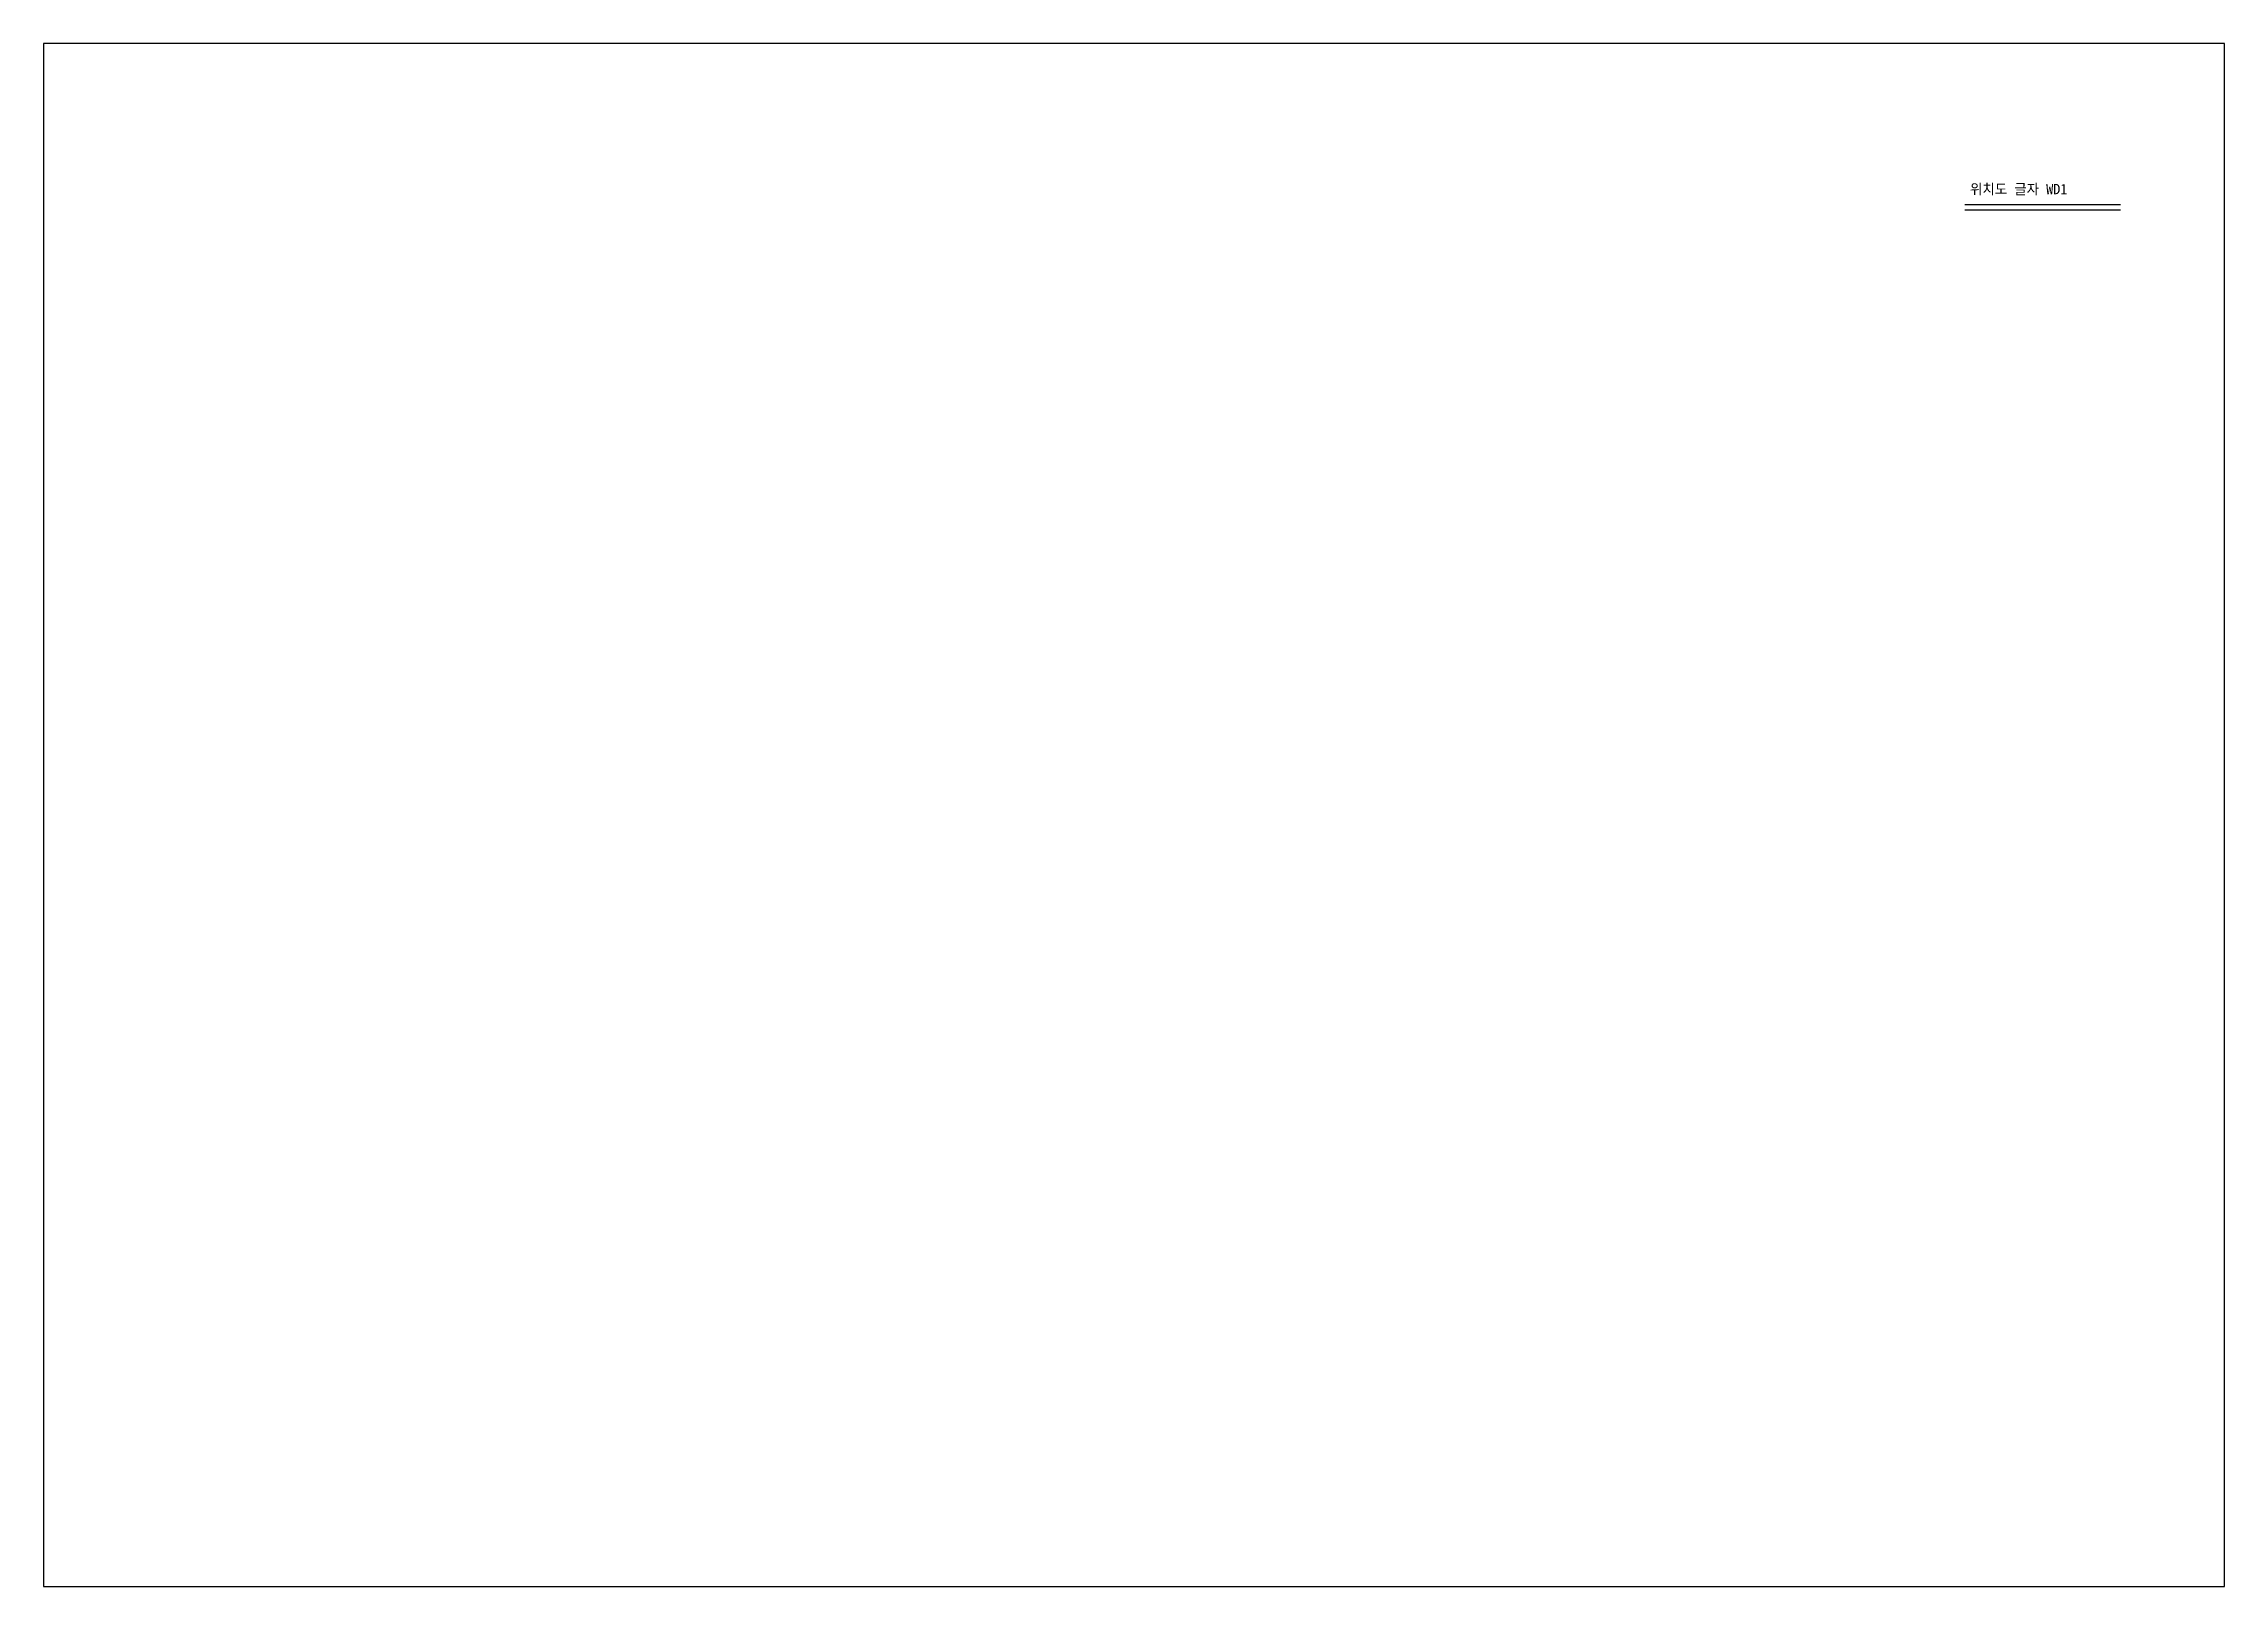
# Model space of a CAD drawing. Header units: millimetres. Extents: x 249990 to 250410, y 169990 to 170287.
import ezdxf

# ---------------------------------------------------------------- set-up
doc = ezdxf.new("R2010")
doc.units = ezdxf.units.MM

# ---------------------------------------------------------------- blocks, each defined once
blk = doc.blocks.new('A$C0F1E2D3C')
at = {"layer": '#계획오수라인'}
blk.add_lwpolyline([(0, 50), (300, 50)], dxfattribs=at)
at = {"layer": '-L형측구'}
blk.add_lwpolyline([(0, 60), (300, 60)], dxfattribs=at)
at = {"layer": 'TEXT'}
blk.add_text('위치도 글자 WD1', height=20, dxfattribs=at).set_placement((10, 80))

msp = doc.modelspace()

# ---------------------------------------------------------------- linework, layer by layer
at = {"layer": '테두리'}
msp.add_lwpolyline([(249990, 169990), (250410, 169990), (250410, 170287), (249990, 170287)], close=True, dxfattribs=at)

# ---------------------------------------------------------------- block references
at = {"xscale": 0.1, "yscale": 0.1}
msp.add_blockref('A$C0F1E2D3C', (250360, 170250), dxfattribs=at)

doc.saveas('drawing.dxf')
